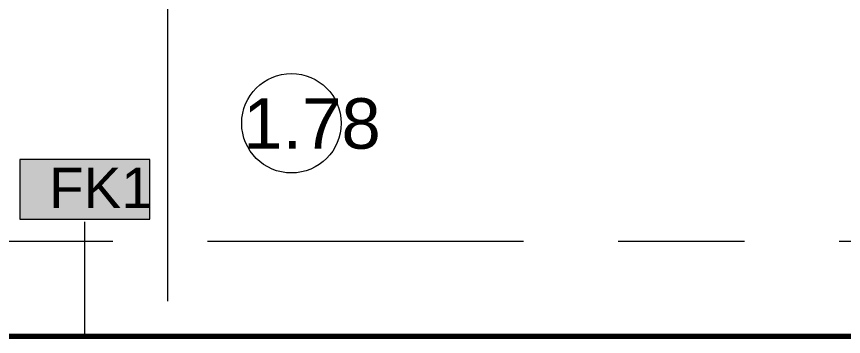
# Model space of a CAD drawing. Header units: millimetres. Extents: x -3817 to 677485, y -22715 to 103890.
# Drawn here: x 115443 to 119598, y 12532 to 14141 of the extents above; entities that cross this region are included whole.
import ezdxf

# ---------------------------------------------------------------- set-up
doc = ezdxf.new("R2010")
doc.units = ezdxf.units.MM
doc.layers.add('PDF _Геометрия', color=7, linetype='Continuous', true_color=0x1d1d1d)
doc.layers.add('PDF _Сплошная заливка', color=7, linetype='Continuous', true_color=0xffffff)
doc.layers.add('PDF _Текст', color=7, linetype='Continuous')
doc.styles.add('PDF GOST-Common', font='arial.ttf')

msp = doc.modelspace()

# ---------------------------------------------------------------- linework, layer by layer
at = {"layer": 'PDF _Геометрия', "color": 253, "lineweight": 9, "true_color": 0xaaaaaa}
for points in [[(116203.6, 12709.5), (116203.6, 14297)], [(115290.9, 13011.4), (115925.9, 13011.4)], [(116402.2, 13011.4), (117989.7, 13011.4)], [(118465.9, 13011.4), (119100.9, 13011.4)], [(119577.2, 13011.4), (120562.6, 13011.4), (123062.6, 13011.4)]]:
    msp.add_lwpolyline(points, dxfattribs=at)
at = {"layer": 'PDF _Геометрия', "color": 7, "lineweight": 9}
msp.add_lwpolyline([(116112, 13422.5), (115458.9, 13422.5), (115458.9, 13122.5), (116112, 13122.5)], close=True, dxfattribs=at)
msp.add_lwpolyline([(115785.5, 12531.9), (115785.5, 13108.6)], dxfattribs=at)
at = {"layer": 'PDF _Геометрия', "color": 231, "lineweight": 70, "true_color": 0xff80c0}
msp.add_lwpolyline([(121433.6, 12532.3), (121433.6, 12711.4), (121432.6, 12711.4), (121432.6, 12532.3), (109542.6, 12532.3)], dxfattribs=at)
at = {"layer": 'PDF _Геометрия', "color": 7, "lineweight": 9}
msp.add_circle((116824.1, 13604.3), 250, dxfattribs=at)
msp.add_circle((116824.1, 13604.3), 250, dxfattribs=at)
at = {"layer": 'PDF _Сплошная заливка', "lineweight": 9, "transparency": 33554559}
msp.add_solid([(116112, 13422.5), (115458.9, 13422.5), (116112, 13122.5), (115458.9, 13122.5)], dxfattribs=at)

# ---------------------------------------------------------------- texts
at = {"layer": 'PDF _Текст', "color": 250, "true_color": 0x3c3c3c, "insert": (116582.2, 13601.5), "char_height": 254, "attachment_point": 4, "style": 'PDF GOST-Common'}
msp.add_mtext('1.78', dxfattribs=at)
at = {"layer": 'PDF _Текст', "insert": (115606, 13279.1), "char_height": 203.2, "attachment_point": 4, "style": 'PDF GOST-Common'}
msp.add_mtext('FK1', dxfattribs=at)

doc.saveas('drawing.dxf')
